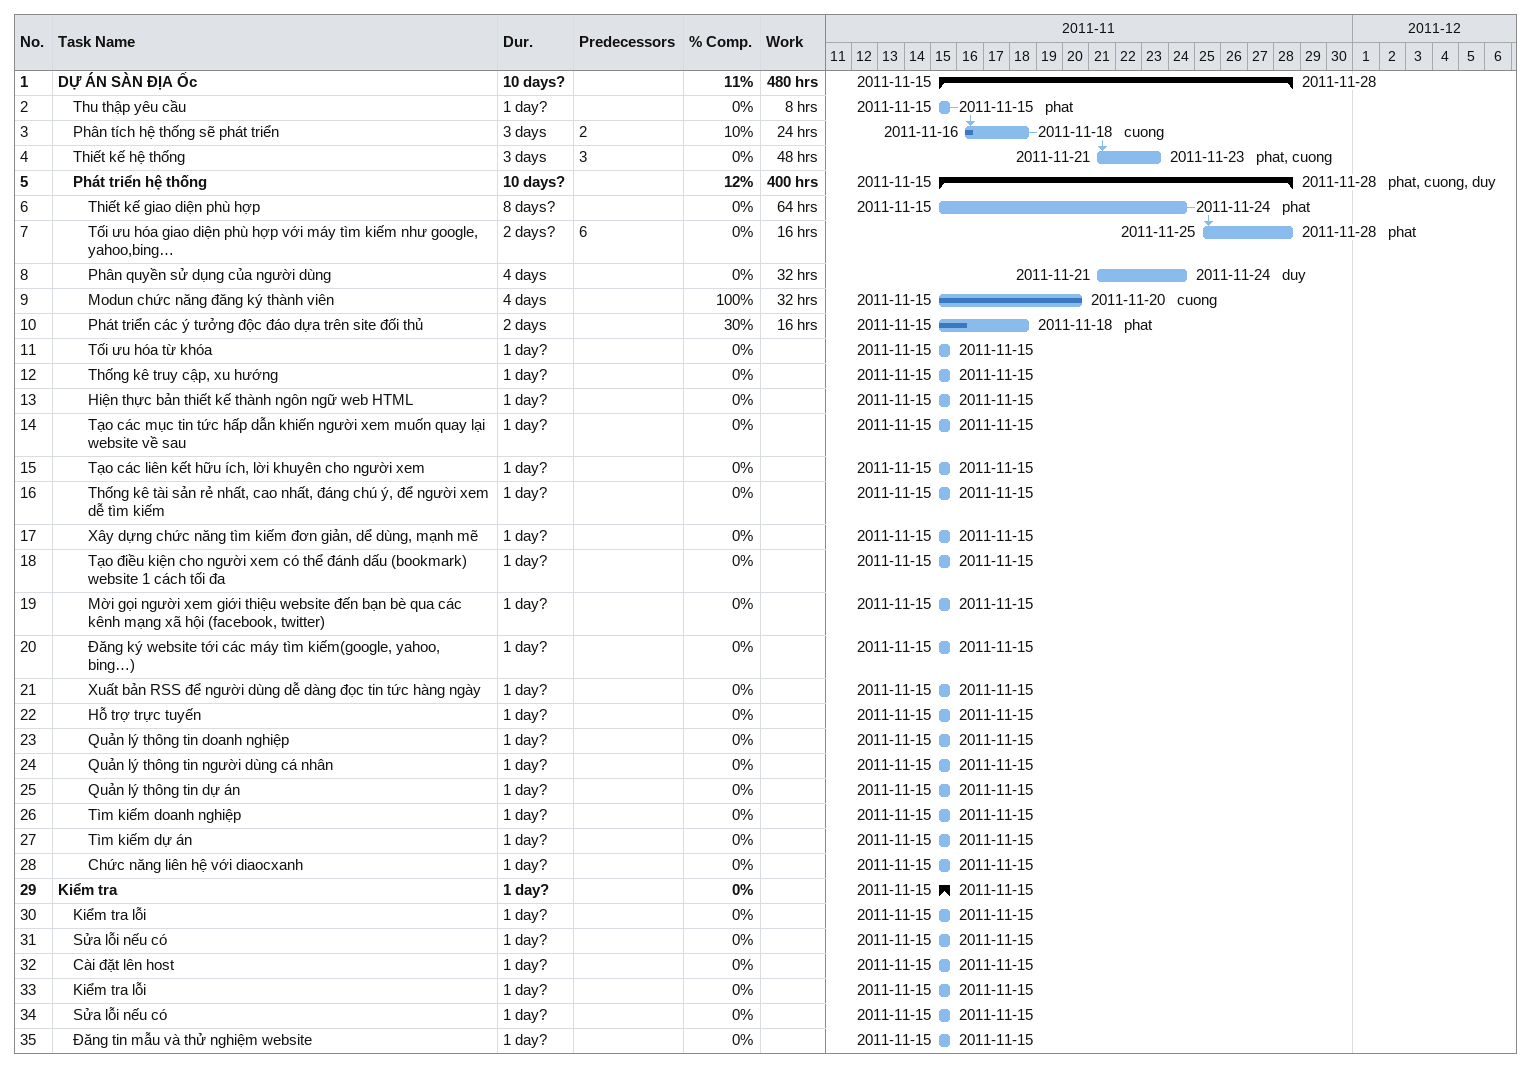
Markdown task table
| ID | Level | Task | Duration | Start | Finish | Predecessors | Resources | % complete | Work (h) |
|---|---|---|---|---|---|---|---|---|---|
| 1 | 1 | **DỰ ÁN SÀN ĐỊA Ốc** | 10d? | 2011-11-15 | 2011-11-28 |  |  | 11 | 480 |
| 2 | 2 | Thu thập yêu cầu | 1d? | 2011-11-15 | 2011-11-15 |  | phat | 0 | 8 |
| 3 | 2 | Phân tích hệ thống sẽ phát triển | 3d | 2011-11-16 | 2011-11-18 | 2 | cuong | 10 | 24 |
| 4 | 2 | Thiết kế hệ thống | 3d | 2011-11-21 | 2011-11-23 | 3 | phat, cuong | 0 | 48 |
| 5 | 2 | **Phát triển hệ thống** | 10d? | 2011-11-15 | 2011-11-28 |  | phat, cuong, duy | 12 | 400 |
| 6 | 3 | Thiết kế giao diện phù hợp | 8d? | 2011-11-15 | 2011-11-24 |  | phat | 0 | 64 |
| 7 | 3 | Tối ưu hóa giao diện phù hợp với máy tìm kiếm như google, yahoo,bing… | 2d? | 2011-11-25 | 2011-11-28 | 6 | phat | 0 | 16 |
| 8 | 3 | Phân quyền sử dụng của người dùng | 4d | 2011-11-21 | 2011-11-24 |  | duy | 0 | 32 |
| 9 | 3 | Modun chức năng đăng ký thành viên | 4d | 2011-11-15 | 2011-11-20 |  | cuong | 100 | 32 |
| 10 | 3 | Phát triển các ý tưởng độc đáo dựa trên site đối thủ | 2d | 2011-11-15 | 2011-11-18 |  | phat | 30 | 16 |
| 11 | 3 | Tối ưu hóa từ khóa | 1d? | 2011-11-15 | 2011-11-15 |  |  | 0 |  |
| 12 | 3 | Thống kê truy cập, xu hướng | 1d? | 2011-11-15 | 2011-11-15 |  |  | 0 |  |
| 13 | 3 | Hiện thực bản thiết kế thành ngôn ngữ web HTML | 1d? | 2011-11-15 | 2011-11-15 |  |  | 0 |  |
| 14 | 3 | Tạo các mục tin tức hấp dẫn khiến người xem muốn quay lại website về sau | 1d? | 2011-11-15 | 2011-11-15 |  |  | 0 |  |
| 15 | 3 | Tạo các liên kết hữu ích, lời khuyên cho người xem | 1d? | 2011-11-15 | 2011-11-15 |  |  | 0 |  |
| 16 | 3 | Thống kê tài sản rẻ nhất, cao nhất, đáng chú ý, để người xem dễ tìm kiếm | 1d? | 2011-11-15 | 2011-11-15 |  |  | 0 |  |
| 17 | 3 | Xây dựng chức năng tìm kiếm đơn giản, dể dùng, mạnh mẽ | 1d? | 2011-11-15 | 2011-11-15 |  |  | 0 |  |
| 18 | 3 | Tạo điều kiện cho người xem có thể đánh dấu (bookmark) website 1 cách tối đa | 1d? | 2011-11-15 | 2011-11-15 |  |  | 0 |  |
| 19 | 3 | Mời gọi người xem giới thiệu website đến bạn bè qua các kênh mạng xã hội (facebook, twitter) | 1d? | 2011-11-15 | 2011-11-15 |  |  | 0 |  |
| 20 | 3 | Đăng ký website tới các máy tìm kiếm(google, yahoo, bing…) | 1d? | 2011-11-15 | 2011-11-15 |  |  | 0 |  |
| 21 | 3 | Xuất bản RSS để người dùng dễ dàng đọc tin tức hàng ngày | 1d? | 2011-11-15 | 2011-11-15 |  |  | 0 |  |
| 22 | 3 | Hỗ trợ trực tuyến | 1d? | 2011-11-15 | 2011-11-15 |  |  | 0 |  |
| 23 | 3 | Quản lý thông tin doanh nghiệp | 1d? | 2011-11-15 | 2011-11-15 |  |  | 0 |  |
| 24 | 3 | Quản lý thông tin người dùng cá nhân | 1d? | 2011-11-15 | 2011-11-15 |  |  | 0 |  |
| 25 | 3 | Quản lý thông tin dự án | 1d? | 2011-11-15 | 2011-11-15 |  |  | 0 |  |
| 26 | 3 | Tìm kiếm doanh nghiệp | 1d? | 2011-11-15 | 2011-11-15 |  |  | 0 |  |
| 27 | 3 | Tìm kiếm dự án | 1d? | 2011-11-15 | 2011-11-15 |  |  | 0 |  |
| 28 | 3 | Chức năng liên hệ với diaocxanh | 1d? | 2011-11-15 | 2011-11-15 |  |  | 0 |  |
| 29 | 1 | **Kiểm tra** | 1d? | 2011-11-15 | 2011-11-15 |  |  | 0 |  |
| 30 | 2 | Kiểm tra lỗi | 1d? | 2011-11-15 | 2011-11-15 |  |  | 0 |  |
| 31 | 2 | Sửa lỗi nếu có | 1d? | 2011-11-15 | 2011-11-15 |  |  | 0 |  |
| 32 | 2 | Cài đặt lên host | 1d? | 2011-11-15 | 2011-11-15 |  |  | 0 |  |
| 33 | 2 | Kiểm tra lỗi | 1d? | 2011-11-15 | 2011-11-15 |  |  | 0 |  |
| 34 | 2 | Sửa lỗi nếu có | 1d? | 2011-11-15 | 2011-11-15 |  |  | 0 |  |
| 35 | 2 | Đăng tin mẫu và thử nghiệm website | 1d? | 2011-11-15 | 2011-11-15 |  |  | 0 |  |
